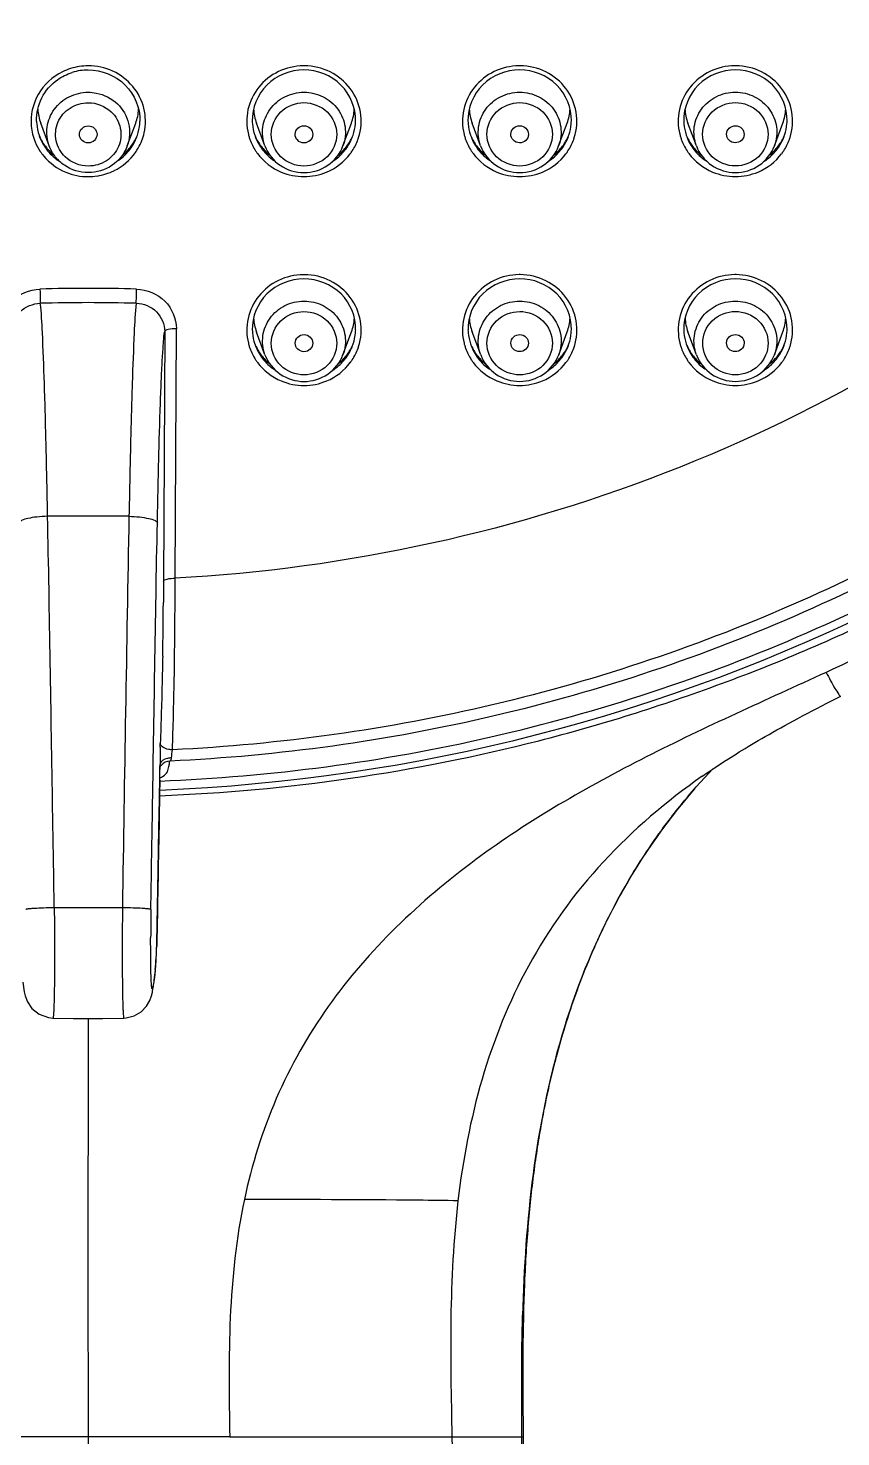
# Model space of a CAD drawing. Extents: x 4680 to 5808, y -3 to 824.
# Drawn here: x 5196.1 to 5223.97, y 460.91 to 509.22 of the extents above; entities that cross this region are included whole.
import ezdxf

# ---------------------------------------------------------------- set-up
doc = ezdxf.new("R2010")
doc.units = 0
doc.header["$LTSCALE"] = 4
doc.header["$MEASUREMENT"] = 0
for name, color, linetype in [('F3A55-R01_DXF_CONTINUOUS_LINE', 7, 'CONTINUOUS'), ('F3A55-R02_DXF_CONTINUOUS_LINE', 7, 'CONTINUOUS'), ('F3A55-R05_DXF_CONTINUOUS_LINE', 7, 'CONTINUOUS')]:
    doc.layers.add(name, color=color, linetype=linetype)

msp = doc.modelspace()

# ---------------------------------------------------------------- linework, layer by layer
at = {"layer": 'F3A55-R01_DXF_CONTINUOUS_LINE', "color": 7, "linetype": 'Continuous'}
for p, q in [((5223.5, 486.07), (5223.678, 486.161)), ((5223.678, 486.161), (5223.859, 486.253)), ((5223.859, 486.253), (5223.974, 486.311)), ((5222.504, 485.55), (5222.661, 485.633)), ((5222.661, 485.633), (5222.822, 485.719)), ((5222.822, 485.719), (5222.986, 485.805)), ((5222.986, 485.805), (5223.154, 485.892)), ((5223.154, 485.892), (5223.325, 485.981)), ((5223.325, 485.981), (5223.5, 486.07)), ((5221.642, 485.076), (5221.776, 485.151)), ((5221.776, 485.151), (5221.914, 485.228)), ((5221.914, 485.228), (5222.056, 485.306)), ((5222.056, 485.306), (5222.201, 485.386)), ((5222.201, 485.386), (5222.351, 485.467)), ((5222.351, 485.467), (5222.504, 485.55)), ((5220.801, 484.586), (5220.911, 484.652)), ((5220.911, 484.652), (5221.024, 484.719)), ((5221.024, 484.719), (5221.141, 484.788)), ((5221.141, 484.788), (5221.261, 484.858)), ((5221.261, 484.858), (5221.384, 484.929)), ((5221.384, 484.929), (5221.511, 485.002)), ((5221.511, 485.002), (5221.642, 485.076)), ((5219.989, 484.08), (5220.119, 484.163)), ((5220.119, 484.163), (5220.208, 484.22)), ((5220.208, 484.22), (5220.3, 484.278)), ((5220.3, 484.278), (5220.394, 484.337)), ((5220.394, 484.337), (5220.491, 484.397)), ((5220.491, 484.397), (5220.591, 484.458)), ((5220.591, 484.458), (5220.694, 484.521)), ((5220.694, 484.521), (5220.801, 484.586)), ((5219.335, 483.643), (5219.425, 483.705)), ((5219.425, 483.705), (5219.524, 483.772)), ((5219.448, 483.674), (5219.588, 483.815)), ((5219.524, 483.772), (5219.631, 483.844)), ((5219.631, 483.844), (5219.744, 483.92)), ((5219.744, 483.92), (5219.864, 483.998)), ((5219.864, 483.998), (5219.989, 484.08)), ((5218.567, 482.672), (5218.625, 482.743)), ((5218.625, 482.743), (5218.711, 482.846)), ((5218.711, 482.846), (5218.796, 482.946)), ((5218.796, 482.946), (5218.878, 483.042)), ((5218.878, 483.042), (5218.953, 483.129)), ((5218.139, 482.132), (5218.202, 482.215)), ((5218.202, 482.215), (5218.265, 482.295)), ((5218.265, 482.295), (5218.327, 482.374)), ((5218.327, 482.374), (5218.388, 482.451)), ((5218.388, 482.451), (5218.448, 482.526)), ((5218.448, 482.526), (5218.508, 482.6)), ((5218.508, 482.6), (5218.567, 482.672)), ((5217.806, 481.685), (5217.874, 481.779)), ((5217.874, 481.779), (5217.942, 481.871)), ((5217.942, 481.871), (5218.008, 481.96)), ((5218.008, 481.96), (5218.074, 482.047)), ((5218.074, 482.047), (5218.139, 482.132)), ((5217.454, 481.185), (5217.525, 481.289)), ((5217.525, 481.289), (5217.596, 481.391)), ((5217.596, 481.391), (5217.667, 481.491)), ((5217.667, 481.491), (5217.736, 481.59)), ((5217.736, 481.59), (5217.806, 481.685)), ((5217.167, 480.751), (5217.239, 480.862)), ((5217.239, 480.862), (5217.311, 480.972)), ((5217.311, 480.972), (5217.383, 481.079)), ((5217.383, 481.079), (5217.454, 481.185)), ((5216.807, 480.175), (5216.879, 480.293)), ((5216.879, 480.293), (5216.95, 480.409)), ((5216.95, 480.409), (5217.022, 480.525)), ((5217.022, 480.525), (5217.094, 480.639)), ((5217.094, 480.639), (5217.167, 480.751)), ((5216.56, 479.753), (5216.63, 479.875)), ((5216.736, 480.056), (5216.807, 480.175)), ((5216.285, 479.256), (5216.353, 479.382)), ((5216.353, 479.382), (5216.422, 479.507)), ((5216.422, 479.507), (5216.491, 479.63)), ((5216.491, 479.63), (5216.56, 479.753)), ((5216.018, 478.742), (5216.084, 478.872)), ((5216.084, 478.872), (5216.151, 479.001)), ((5216.151, 479.001), (5216.218, 479.129)), ((5216.218, 479.129), (5216.285, 479.256)), ((5215.823, 478.345), (5215.888, 478.479)), ((5215.888, 478.479), (5215.953, 478.611)), ((5215.953, 478.611), (5216.018, 478.742)), ((5215.571, 477.801), (5215.633, 477.938)), ((5215.633, 477.938), (5215.696, 478.075)), ((5215.696, 478.075), (5215.759, 478.211)), ((5215.759, 478.211), (5215.823, 478.345)), ((5215.387, 477.38), (5215.448, 477.521)), ((5215.448, 477.521), (5215.509, 477.661)), ((5215.509, 477.661), (5215.571, 477.801)), ((5215.151, 476.802), (5215.209, 476.948)), ((5215.209, 476.948), (5215.268, 477.093)), ((5215.268, 477.093), (5215.327, 477.237)), ((5215.327, 477.237), (5215.387, 477.38)), ((5214.981, 476.355), (5215.037, 476.505)), ((5215.037, 476.505), (5215.094, 476.654)), ((5215.094, 476.654), (5215.151, 476.802)), ((5214.816, 475.897), (5214.87, 476.051)), ((5214.87, 476.051), (5214.925, 476.204)), ((5214.925, 476.204), (5214.981, 476.355)), ((5214.657, 475.428), (5214.709, 475.586)), ((5214.709, 475.586), (5214.762, 475.742)), ((5214.762, 475.742), (5214.816, 475.897)), ((5214.505, 474.946), (5214.555, 475.108)), ((5214.555, 475.108), (5214.606, 475.269)), ((5214.606, 475.269), (5214.657, 475.428)), ((5214.334, 474.367), (5214.382, 474.534)), ((5214.382, 474.534), (5214.431, 474.7)), ((5214.24, 474.025), (5214.287, 474.197)), ((5214.287, 474.197), (5214.334, 474.367)), ((5213.097, 465.092), (5213.101, 465.238))]:
    msp.add_line(p, q, dxfattribs=at)
at = {"layer": 'F3A55-R01_DXF_CONTINUOUS_LINE', "color": 9, "linetype": 'Continuous'}
for p, q in [((5213.056, 465.079), (5213.097, 465.092)), ((5203.011, 460.909), (5185.692, 460.906)), ((5198.178, 356.878), (5198.163, 460.908)), ((5203.011, 460.909), (5210.635, 460.91)), ((5210.635, 460.91), (5212.994, 356.88)), ((5210.636, 460.91), (5213.084, 460.91)), ((5214.076, 356.88), (5213.035, 460.91))]:
    msp.add_line(p, q, dxfattribs=at)
at = {"layer": 'F3A55-R01_DXF_CONTINUOUS_LINE', "color": 7, "linetype": 'Continuous'}
for points in [[(5218.953, 483.13), (5219.013, 483.199), (5219.448, 483.674)], [(5219.223, 483.565), (5219.307, 483.624), (5219.335, 483.643)], [(5216.63, 479.875), (5216.701, 479.996), (5216.736, 480.056)], [(5214.431, 474.7), (5214.48, 474.865), (5214.505, 474.946)], [(5213.101, 465.238), (5213.105, 465.377), (5213.109, 465.516), (5213.114, 465.654), (5213.118, 465.791), (5213.123, 465.927), (5213.129, 466.062), (5213.134, 466.196), (5213.14, 466.329), (5213.146, 466.462), (5213.153, 466.594), (5213.159, 466.724), (5213.166, 466.854), (5213.174, 466.984), (5213.181, 467.112), (5213.189, 467.239), (5213.197, 467.366), (5213.206, 467.492), (5213.215, 467.617), (5213.224, 467.741), (5213.233, 467.865), (5213.243, 467.988), (5213.252, 468.11), (5213.263, 468.231), (5213.273, 468.352), (5213.284, 468.472), (5213.295, 468.591), (5213.306, 468.709), (5213.318, 468.827), (5213.33, 468.944), (5213.342, 469.061), (5213.354, 469.176), (5213.367, 469.291), (5213.38, 469.406), (5213.393, 469.52), (5213.407, 469.633), (5213.421, 469.745), (5213.435, 469.857), (5213.449, 469.969), (5213.464, 470.079), (5213.479, 470.189), (5213.494, 470.299), (5213.509, 470.408), (5213.525, 470.516), (5213.541, 470.624), (5213.557, 470.731), (5213.573, 470.838), (5213.59, 470.944), (5213.607, 471.05), (5213.624, 471.155), (5213.642, 471.259), (5213.66, 471.363), (5213.678, 471.467), (5213.696, 471.569), (5213.714, 471.671), (5213.733, 471.773), (5213.752, 471.874), (5213.771, 471.974), (5213.79, 472.074), (5213.81, 472.173), (5213.83, 472.272), (5213.85, 472.369), (5213.87, 472.467), (5213.89, 472.563), (5213.911, 472.659), (5213.932, 472.755), (5213.953, 472.85), (5213.974, 472.944), (5213.995, 473.037), (5214.017, 473.13), (5214.038, 473.223), (5214.06, 473.314), (5214.082, 473.405), (5214.104, 473.496), (5214.127, 473.585), (5214.149, 473.674), (5214.172, 473.763), (5214.194, 473.851), (5214.217, 473.938), (5214.24, 474.025)], [(5213.085, 460.91), (5213.074, 462.333), (5213.079, 464.023), (5213.097, 465.092)], [(5214.083, 356.88), (5213.715, 394.698), (5213.38, 429.672), (5213.084, 460.91)]]:
    msp.add_lwpolyline(points, dxfattribs=at)
at = {"layer": 'F3A55-R01_DXF_CONTINUOUS_LINE', "color": 9, "linetype": 'Continuous'}
msp.add_arc((5198.134, 544.912), 61.869, 272.29139, 296.5608, dxfattribs=at)
for points, knots in [([(5200.606, 482.896), (5204.983, 483.068), (5211.552, 484.012), (5219.909, 486.642), (5223.949, 488.351), (5225.89, 489.35)], [0, 0, 0, 0, 0.500405, 0.750533, 1, 1, 1, 1]), ([(5223.47, 487.127), (5221.405, 486.178), (5217.248, 484.332), (5211.22, 480.876), (5206.872, 476.767), (5204.49, 472.558), (5203.765, 470.231), (5203.513, 469.048)], [0, 0, 0, 0, 0.243076, 0.486433, 0.741222, 0.870592, 1, 1, 1, 1]), ([(5223.47, 487.127), (5223.521, 487.031), (5223.618, 486.851), (5223.765, 486.578), (5223.865, 486.438), (5223.947, 486.298), (5223.975, 486.311)], [0, 0, 0, 0, 0.335715, 0.653876, 0.905581, 1, 1, 1, 1]), ([(5219.223, 483.565), (5217.999, 482.707), (5215.714, 480.777), (5213.139, 477.2), (5211.53, 473.193), (5211.006, 470.411), (5210.841, 469.002)], [0, 0, 0, 0, 0.25869, 0.512792, 0.754546, 1, 1, 1, 1]), ([(5218.953, 483.13), (5217.897, 481.916), (5216.059, 479.229), (5213.659, 473.198), (5213.142, 468.305), (5213.056, 465.079)], [0, 0, 0, 0, 0.249491, 0.499562, 1, 1, 1, 1]), ([(5210.841, 469.002), (5210.388, 469.01), (5207.945, 469.039), (5205.503, 469.044), (5203.513, 469.048)], [0, 0, 0, 0, 0.185466, 1, 1, 1, 1])]:
    msp.add_open_spline(points, degree=3, knots=knots, dxfattribs=at)
for points in [[(5226.346, 488.495), (5225.396, 488.02), (5224.434, 487.57), (5223.47, 487.127)], [(5198.163, 460.908), (5198.156, 465.691), (5198.161, 470.475), (5198.161, 475.258)], [(5203.513, 469.048), (5202.947, 466.389), (5202.959, 463.626), (5203.011, 460.909)], [(5210.841, 469.002), (5210.526, 466.322), (5210.574, 463.607), (5210.635, 460.91)], [(5213.035, 460.91), (5213.027, 462.3), (5213.018, 463.69), (5213.056, 465.079)]]:
    msp.add_open_spline(points, degree=3, dxfattribs=at)
at = {"layer": 'F3A55-R02_DXF_CONTINUOUS_LINE', "color": 9, "linetype": 'Continuous'}
for p, q in [((5200.779, 498.819), (5200.738, 490.261)), ((5200.625, 484.558), (5200.629, 484.693)), ((5200.616, 483.854), (5200.615, 483.801)), ((5200.617, 483.948), (5200.616, 483.908)), ((5200.616, 483.908), (5200.616, 483.875)), ((5200.616, 483.875), (5200.616, 483.854)), ((5200.62, 483.975), (5200.617, 483.948)), ((5200.617, 483.948), (5200.617, 483.914)), ((5200.62, 483.956), (5200.62, 483.975)), ((5200.512, 478.037), (5200.512, 478.03)), ((5200.432, 476.704), (5200.424, 476.584))]:
    msp.add_line(p, q, dxfattribs=at)
at = {"layer": 'F3A55-R02_DXF_CONTINUOUS_LINE', "color": 7, "linetype": 'Continuous'}
for p, q in [((5201.139, 490.356), (5201.179, 498.914)), ((5200.613, 483.552), (5200.617, 483.914)), ((5200.616, 483.861), (5200.626, 483.882)), ((5200.626, 483.882), (5200.641, 483.907)), ((5200.601, 482.777), (5200.613, 483.552)), ((5200.423, 476.574), (5200.459, 476.911)), ((5200.378, 476.284), (5200.413, 476.511)), ((5200.413, 476.511), (5200.424, 476.584)), ((5200.424, 476.584), (5200.423, 476.574))]:
    msp.add_line(p, q, dxfattribs=at)
for points in [[(5200.557, 480.327), (5200.584, 481.77), (5200.601, 482.777)], [(5200.459, 476.911), (5200.483, 477.238), (5200.499, 477.552), (5200.509, 477.867), (5200.557, 480.327)], [(5195.91, 476.505), (5195.964, 476.165), (5195.993, 476.027), (5196.069, 475.828), (5196.223, 475.602), (5196.468, 475.404), (5196.796, 475.285), (5196.944, 475.271)], [(5199.378, 475.271), (5199.453, 475.276), (5199.735, 475.346), (5199.976, 475.487), (5200.159, 475.674), (5200.273, 475.869), (5200.331, 476.032), (5200.357, 476.155), (5200.378, 476.284)], [(5196.944, 475.271), (5197.641, 475.259), (5198.658, 475.258), (5199.378, 475.271)]]:
    msp.add_lwpolyline(points, dxfattribs=at)
at = {"layer": 'F3A55-R02_DXF_CONTINUOUS_LINE', "color": 9, "linetype": 'Continuous'}
for centre, radius, start, end in [((5198.157, 505.913), 2.02, 98.7151, 116.0871), ((5198.157, 505.902), 2.03, 90.0145, 98.682), ((5205.557, 505.936), 1.997, 89.3865, 90.6258), ((5212.957, 505.937), 1.997, 89.3865, 90.6269), ((5220.357, 505.938), 1.997, 89.3865, 90.6269), ((5198.056, 506.036), 1.862, 185.2102, 202.5484), ((5198.089, 506.099), 1.709, 200.4537, 216.88), ((5198.225, 506.099), 1.709, 323.1362, 339.5625), ((5198.246, 506.041), 1.876, 330.26, 347.5483), ((5205.442, 506.033), 1.848, 194.1388, 197.7176), ((5205.441, 506.033), 1.847, 197.7204, 199.7494), ((5205.476, 506.047), 1.885, 199.7938, 213.1208), ((5205.629, 506.098), 1.705, 323.5496, 339.5798), ((5205.638, 506.047), 1.885, 326.7876, 340.1484), ((5205.673, 506.033), 1.847, 340.1961, 341.2587), ((5205.675, 506.032), 1.845, 341.2591, 342.2153), ((5212.843, 506.034), 1.849, 194.159, 197.7413), ((5212.84, 506.034), 1.846, 197.7439, 199.7641), ((5212.876, 506.048), 1.885, 199.8093, 213.1414), ((5213.029, 506.099), 1.705, 323.5496, 339.5798), ((5213.038, 506.048), 1.885, 326.7876, 340.1484), ((5213.073, 506.034), 1.847, 340.1961, 341.2587), ((5213.075, 506.033), 1.845, 341.2591, 342.2153), ((5220.243, 506.035), 1.849, 194.159, 197.7413), ((5220.24, 506.035), 1.846, 197.7439, 199.7641), ((5220.276, 506.049), 1.885, 199.8093, 213.1414), ((5220.429, 506.101), 1.705, 323.5496, 339.5798), ((5220.438, 506.049), 1.885, 326.7876, 340.1484), ((5220.473, 506.035), 1.847, 340.1961, 341.2587), ((5220.475, 506.034), 1.845, 341.2591, 342.2153), ((5198.076, 506.047), 1.885, 202.6166, 213.8624), ((5198.09, 506.055), 1.902, 213.854, 219.8035), ((5198.235, 506.048), 1.888, 324.839, 330.2324), ((5205.479, 506.049), 1.889, 213.1207, 216.6048), ((5205.59, 506.13), 1.755, 307.3347, 323.4657), ((5205.633, 506.05), 1.891, 323.0975, 326.7901), ((5212.88, 506.051), 1.889, 213.1406, 216.5846), ((5212.99, 506.131), 1.755, 307.3347, 323.4657), ((5213.033, 506.051), 1.891, 323.0975, 326.7901), ((5220.28, 506.052), 1.889, 213.1406, 216.5846), ((5220.39, 506.132), 1.755, 307.3347, 323.4657), ((5220.433, 506.053), 1.891, 323.0975, 326.7901), ((5198.133, 506.142), 1.77, 234.8788, 237.9224), ((5198.181, 506.142), 1.77, 302.0922, 305.1373), ((5205.579, 506.146), 1.774, 301.819, 307.3032), ((5212.979, 506.147), 1.774, 301.819, 307.3032), ((5220.379, 506.148), 1.774, 301.819, 307.3032), ((5198.157, 506.161), 2.03, 270.0145, 278.682), ((5198.157, 506.15), 2.02, 278.7151, 296.0871), ((5205.558, 498.772), 1.997, 89.3865, 90.6269), ((5212.958, 498.773), 1.997, 89.3865, 90.6269), ((5220.358, 498.774), 1.997, 89.3865, 90.6269), ((5198.168, 437.608), 62.69, 88.49411, 91.52381), ((5198.168, 437.726), 62.083, 88.48951, 91.52845), ((5205.444, 498.869), 1.849, 194.159, 197.7413), ((5205.441, 498.868), 1.846, 197.7439, 199.7641), ((5205.477, 498.883), 1.885, 199.8093, 213.1414), ((5205.63, 498.934), 1.705, 323.5496, 339.5798), ((5205.639, 498.883), 1.885, 326.7876, 340.1484), ((5205.674, 498.868), 1.847, 340.1961, 341.2587), ((5205.676, 498.868), 1.845, 341.2591, 342.2153), ((5212.844, 498.87), 1.849, 194.159, 197.7413), ((5212.841, 498.869), 1.846, 197.7439, 199.7641), ((5212.877, 498.884), 1.885, 199.8093, 213.1414), ((5213.03, 498.935), 1.705, 323.5496, 339.5798), ((5213.039, 498.884), 1.885, 326.7876, 340.1484), ((5213.074, 498.869), 1.847, 340.1961, 341.2587), ((5213.076, 498.869), 1.845, 341.2591, 342.2153), ((5220.244, 498.871), 1.849, 194.159, 197.7413), ((5220.241, 498.87), 1.846, 197.7439, 199.7641), ((5220.277, 498.885), 1.885, 199.8093, 213.1414), ((5220.43, 498.936), 1.705, 323.5496, 339.5798), ((5220.439, 498.885), 1.885, 326.7876, 340.1484), ((5220.474, 498.871), 1.847, 340.1961, 341.2587), ((5220.476, 498.87), 1.845, 341.2591, 342.2153), ((5205.481, 498.885), 1.889, 213.1406, 216.5846), ((5205.591, 498.966), 1.755, 307.3347, 323.4657), ((5205.634, 498.886), 1.891, 323.0975, 326.7901), ((5212.881, 498.886), 1.889, 213.1406, 216.5846), ((5212.991, 498.967), 1.755, 307.3347, 323.4657), ((5213.034, 498.887), 1.891, 323.0975, 326.7901), ((5220.281, 498.887), 1.889, 213.1406, 216.5846), ((5220.391, 498.968), 1.755, 307.3347, 323.4657), ((5220.434, 498.888), 1.891, 323.0975, 326.7901), ((5205.58, 498.981), 1.774, 301.819, 307.3032), ((5212.98, 498.983), 1.774, 301.819, 307.3032), ((5220.38, 498.984), 1.774, 301.819, 307.3032), ((5198.195, 244.963), 247.522, 89.68516, 90.3315), ((8317.568, 433.65), 3118.568, 178.919069, 179.165806), ((4943.502, 490.923), 257.638, 359.69439, 359.87386), ((5049.949, 485.505), 150.676, 359.21254, 359.35205), ((5198.293, -517.109), 996.163, 89.940328, 90.074927), ((5278.193, 477.842), 77.895, 179.15372, 179.86725), ((5186.923, 478.138), 13.588, 354.9095, 358.3151)]:
    msp.add_arc(centre, radius, start, end, dxfattribs=at)
at = {"layer": 'F3A55-R02_DXF_CONTINUOUS_LINE', "color": 7, "linetype": 'Continuous'}
for centre, radius, start, end in [((5198.159, 505.945), 1.844, 90.0545, 107.5744), ((5198.028, 506.08), 1.645, 181.4713, 184.8665), ((5198.055, 506.082), 1.671, 184.887, 198.4233), ((5198.259, 506.083), 1.671, 341.5932, 355.1287), ((5198.286, 506.08), 1.645, 355.1493, 358.537), ((5205.428, 506.081), 1.645, 181.4791, 184.8669), ((5205.455, 506.084), 1.671, 184.8874, 198.4229), ((5205.659, 506.084), 1.671, 341.5929, 355.1291), ((5205.686, 506.081), 1.645, 355.1496, 358.5448), ((5212.828, 506.082), 1.645, 181.4791, 184.8669), ((5212.855, 506.085), 1.671, 184.8874, 198.4229), ((5213.059, 506.085), 1.671, 341.5929, 355.1291), ((5213.086, 506.082), 1.645, 355.1496, 358.5448), ((5220.228, 506.083), 1.645, 181.4791, 184.8669), ((5220.255, 506.086), 1.671, 184.8874, 198.4229), ((5220.459, 506.086), 1.671, 341.5929, 355.1291), ((5220.486, 506.083), 1.645, 355.1496, 358.5448), ((5198.033, 506.076), 1.648, 198.4463, 200.3758), ((5198.069, 506.216), 1.731, 202.4826, 204.2406), ((5198.088, 506.225), 1.752, 204.2668, 216.8864), ((5198.226, 506.225), 1.752, 323.1297, 335.7493), ((5198.245, 506.216), 1.731, 335.7755, 337.534), ((5198.281, 506.076), 1.648, 339.6404, 341.5703), ((5205.433, 506.077), 1.648, 198.4459, 200.3758), ((5205.469, 506.217), 1.731, 202.4822, 204.2406), ((5205.488, 506.226), 1.752, 204.2668, 216.8864), ((5205.626, 506.227), 1.752, 323.1297, 335.7493), ((5205.645, 506.217), 1.731, 335.7755, 337.5335), ((5205.681, 506.077), 1.648, 339.6404, 341.5699), ((5212.833, 506.078), 1.648, 198.4459, 200.3758), ((5212.869, 506.218), 1.731, 202.4822, 204.2406), ((5212.888, 506.228), 1.752, 204.2668, 216.8864), ((5213.026, 506.228), 1.752, 323.1297, 335.7493), ((5213.045, 506.218), 1.731, 335.7755, 337.5335), ((5213.081, 506.078), 1.648, 339.6404, 341.5699), ((5220.233, 506.079), 1.648, 198.4459, 200.3758), ((5220.269, 506.219), 1.731, 202.4822, 204.2406), ((5220.288, 506.229), 1.752, 204.2668, 216.8864), ((5220.426, 506.229), 1.752, 323.1297, 335.7493), ((5220.445, 506.219), 1.731, 335.7755, 337.5335), ((5220.481, 506.079), 1.648, 339.6404, 341.5699), ((5198.119, 506.251), 1.792, 216.9604, 230.4715), ((5198.195, 506.251), 1.792, 309.5446, 323.0558), ((5205.519, 506.252), 1.792, 216.9604, 230.4716), ((5205.595, 506.252), 1.792, 309.5446, 323.0558), ((5212.919, 506.253), 1.792, 216.9604, 230.4716), ((5212.995, 506.253), 1.792, 309.5446, 323.0558), ((5220.319, 506.254), 1.792, 216.9604, 230.4716), ((5220.395, 506.254), 1.792, 309.5446, 323.0558), ((5205.429, 498.916), 1.645, 181.4791, 184.8669), ((5205.456, 498.919), 1.671, 184.8874, 198.4229), ((5205.66, 498.919), 1.671, 341.5929, 355.1291), ((5205.687, 498.916), 1.645, 355.1496, 358.5448), ((5212.829, 498.917), 1.645, 181.4791, 184.8669), ((5212.856, 498.92), 1.671, 184.8874, 198.4229), ((5213.06, 498.92), 1.671, 341.5929, 355.1291), ((5213.087, 498.918), 1.645, 355.1496, 358.5448), ((5220.229, 498.919), 1.645, 181.4791, 184.8669), ((5220.256, 498.921), 1.671, 184.8874, 198.4229), ((5220.46, 498.921), 1.671, 341.5929, 355.1291), ((5220.487, 498.919), 1.645, 355.1496, 358.5448), ((5205.434, 498.913), 1.648, 198.4459, 200.3758), ((5205.47, 499.053), 1.731, 202.4822, 204.2406), ((5205.49, 499.062), 1.752, 204.2668, 216.8864), ((5205.627, 499.062), 1.752, 323.1297, 335.7493), ((5205.646, 499.053), 1.731, 335.7755, 337.5335), ((5205.682, 498.913), 1.648, 339.6404, 341.5699), ((5212.834, 498.914), 1.648, 198.4459, 200.3758), ((5212.87, 499.054), 1.731, 202.4822, 204.2406), ((5212.89, 499.063), 1.752, 204.2668, 216.8864), ((5213.027, 499.063), 1.752, 323.1297, 335.7493), ((5213.046, 499.054), 1.731, 335.7755, 337.5335), ((5213.082, 498.914), 1.648, 339.6404, 341.5699), ((5220.234, 498.915), 1.648, 198.4459, 200.3758), ((5220.27, 499.055), 1.731, 202.4822, 204.2406), ((5220.29, 499.064), 1.752, 204.2668, 216.8864), ((5220.427, 499.064), 1.752, 323.1297, 335.7493), ((5220.446, 499.055), 1.731, 335.7755, 337.5335), ((5220.482, 498.915), 1.648, 339.6404, 341.5699), ((5205.52, 499.088), 1.792, 216.9604, 230.4716), ((5205.596, 499.088), 1.792, 309.5446, 323.0558), ((5212.92, 499.089), 1.792, 216.9604, 230.4716), ((5212.996, 499.089), 1.792, 309.5446, 323.0558), ((5220.32, 499.09), 1.792, 216.9604, 230.4716), ((5220.396, 499.09), 1.792, 309.5446, 323.0558), ((5050.888, 490.461), 149.849, 358.93799, 359.63974), ((5218.175, 484.107), 17.555, 178.8379, 180.431), ((5219.271, 484.11), 18.651, 178.6259, 178.9157), ((5199.946, 483.963), 0.674, 353.8261, 357.7224), ((5199.994, 483.961), 0.626, 357.7164, 359.5006), ((5200.971, 483.691), 0.395, 142.9767, 146.7393), ((5200.967, 483.694), 0.389, 139.2071, 142.9781)]:
    msp.add_arc(centre, radius, start, end, dxfattribs=at)
for points, knots in [([(5200.612, 483.401), (5204.426, 483.552), (5212.034, 484.563), (5222.935, 488.151), (5232.941, 493.68), (5241.683, 500.952), (5248.842, 509.706), (5254.154, 519.623), (5257.422, 530.338), (5258.157, 537.768), (5258.156, 541.468)], [0, 0, 0, 0, 0.126971, 0.253597, 0.379663, 0.505021, 0.629623, 0.75353, 0.876905, 1, 1, 1, 1]), ([(5196.384, 506.037), (5196.378, 506.308), (5196.503, 506.865), (5196.879, 507.294), (5197.102, 507.454)], [0, 0, 0, 0, 0.496276, 1, 1, 1, 1]), ([(5198.157, 507.79), (5198.614, 507.79), (5199.558, 507.428), (5199.941, 506.482), (5199.93, 506.038)], [0, 0, 0, 0, 0.507035, 1, 1, 1, 1]), ([(5205.557, 507.791), (5205.1, 507.791), (5204.156, 507.429), (5203.773, 506.483), (5203.784, 506.038)], [0, 0, 0, 0, 0.507035, 1, 1, 1, 1]), ([(5207.33, 506.039), (5207.341, 506.483), (5206.958, 507.429), (5206.014, 507.791), (5205.557, 507.791)], [0, 0, 0, 0, 0.492965, 1, 1, 1, 1]), ([(5212.957, 507.792), (5212.5, 507.792), (5211.556, 507.43), (5211.173, 506.484), (5211.184, 506.039)], [0, 0, 0, 0, 0.507035, 1, 1, 1, 1]), ([(5214.73, 506.04), (5214.741, 506.484), (5214.358, 507.43), (5213.414, 507.792), (5212.957, 507.792)], [0, 0, 0, 0, 0.492965, 1, 1, 1, 1]), ([(5220.357, 507.793), (5219.9, 507.793), (5218.956, 507.431), (5218.573, 506.485), (5218.584, 506.04)], [0, 0, 0, 0, 0.507035, 1, 1, 1, 1]), ([(5222.13, 506.041), (5222.141, 506.485), (5221.758, 507.431), (5220.814, 507.793), (5220.357, 507.793)], [0, 0, 0, 0, 0.492965, 1, 1, 1, 1]), ([(5205.558, 500.626), (5205.101, 500.626), (5204.157, 500.264), (5203.774, 499.318), (5203.785, 498.874)], [0, 0, 0, 0, 0.507035, 1, 1, 1, 1]), ([(5207.331, 498.875), (5207.342, 499.319), (5206.959, 500.265), (5206.015, 500.627), (5205.558, 500.626)], [0, 0, 0, 0, 0.492965, 1, 1, 1, 1]), ([(5212.958, 500.627), (5212.501, 500.627), (5211.557, 500.265), (5211.174, 499.319), (5211.185, 498.875)], [0, 0, 0, 0, 0.507035, 1, 1, 1, 1]), ([(5214.731, 498.876), (5214.742, 499.32), (5214.359, 500.266), (5213.415, 500.628), (5212.958, 500.627)], [0, 0, 0, 0, 0.492965, 1, 1, 1, 1]), ([(5220.358, 500.629), (5219.901, 500.628), (5218.957, 500.266), (5218.574, 499.32), (5218.585, 498.876)], [0, 0, 0, 0, 0.507035, 1, 1, 1, 1]), ([(5222.131, 498.877), (5222.142, 499.321), (5221.759, 500.267), (5220.815, 500.629), (5220.358, 500.629)], [0, 0, 0, 0, 0.492965, 1, 1, 1, 1])]:
    msp.add_open_spline(points, degree=3, knots=knots, dxfattribs=at)
at = {"layer": 'F3A55-R02_DXF_CONTINUOUS_LINE', "color": 9, "linetype": 'Continuous'}
for points, knots in [([(5257.231, 541.226), (5257.232, 537.599), (5256.515, 530.318), (5253.325, 519.814), (5248.138, 510.083), (5241.146, 501.484), (5232.602, 494.325), (5222.817, 488.863), (5212.149, 485.292), (5204.696, 484.257), (5200.958, 484.085)], [0, 0, 0, 0, 0.123071, 0.246424, 0.370316, 0.49491, 0.620269, 0.746349, 0.872998, 1, 1, 1, 1]), ([(5256.814, 541.205), (5256.815, 537.609), (5256.104, 530.388), (5252.944, 519.969), (5247.807, 510.316), (5240.879, 501.783), (5232.414, 494.675), (5222.717, 489.246), (5212.142, 485.689), (5204.753, 484.65), (5201.046, 484.473)], [0, 0, 0, 0, 0.123073, 0.246428, 0.370321, 0.494914, 0.620272, 0.74635, 0.872998, 1, 1, 1, 1]), ([(5250.62, 532.908), (5250.104, 530.071), (5248.574, 524.465), (5244.871, 516.565), (5239.858, 509.373), (5231.62, 500.998), (5218.792, 493.244), (5207.044, 490.677), (5201.139, 490.356)], [0, 0, 0, 0, 0.123276, 0.246976, 0.37126, 0.496205, 0.747178, 1, 1, 1, 1]), ([(5200.077, 505.637), (5200.137, 505.91), (5200.13, 506.495), (5199.729, 507.273), (5199.027, 507.806), (5198.445, 507.932), (5198.157, 507.932)], [0, 0, 0, 0, 0.246406, 0.494418, 0.745837, 1, 1, 1, 1]), ([(5205.535, 507.933), (5205.244, 507.93), (5204.658, 507.795), (5203.957, 507.243), (5203.571, 506.447), (5203.581, 505.856), (5203.65, 505.582)], [0, 0, 0, 0, 0.254234, 0.50557, 0.753505, 1, 1, 1, 1]), ([(5207.432, 505.469), (5207.521, 505.747), (5207.566, 506.358), (5207.198, 507.197), (5206.486, 507.786), (5205.88, 507.93), (5205.578, 507.933)], [0, 0, 0, 0, 0.24662, 0.494418, 0.745686, 1, 1, 1, 1]), ([(5212.935, 507.934), (5212.644, 507.931), (5212.058, 507.796), (5211.357, 507.243), (5210.971, 506.447), (5210.981, 505.856), (5211.05, 505.582)], [0, 0, 0, 0, 0.254236, 0.505575, 0.753509, 1, 1, 1, 1]), ([(5214.832, 505.47), (5214.921, 505.748), (5214.966, 506.359), (5214.598, 507.198), (5213.886, 507.787), (5213.28, 507.931), (5212.978, 507.934)], [0, 0, 0, 0, 0.24662, 0.494418, 0.745686, 1, 1, 1, 1]), ([(5220.335, 507.935), (5220.044, 507.932), (5219.458, 507.797), (5218.757, 507.244), (5218.371, 506.448), (5218.381, 505.857), (5218.45, 505.583)], [0, 0, 0, 0, 0.254236, 0.505575, 0.753509, 1, 1, 1, 1]), ([(5222.232, 505.471), (5222.321, 505.749), (5222.366, 506.36), (5221.998, 507.2), (5221.286, 507.788), (5220.68, 507.932), (5220.378, 507.935)], [0, 0, 0, 0, 0.24662, 0.494418, 0.745686, 1, 1, 1, 1]), ([(5197.269, 507.726), (5196.93, 507.56), (5196.339, 507.021), (5196.168, 506.236), (5196.201, 505.867)], [0, 0, 0, 0, 0.503911, 1, 1, 1, 1]), ([(5205.536, 500.769), (5205.245, 500.766), (5204.659, 500.631), (5203.958, 500.078), (5203.572, 499.282), (5203.582, 498.691), (5203.651, 498.417)], [0, 0, 0, 0, 0.254236, 0.505575, 0.753509, 1, 1, 1, 1]), ([(5207.433, 498.304), (5207.522, 498.583), (5207.567, 499.194), (5207.199, 500.033), (5206.487, 500.622), (5205.881, 500.766), (5205.579, 500.769)], [0, 0, 0, 0, 0.24662, 0.494418, 0.745686, 1, 1, 1, 1]), ([(5212.936, 500.77), (5212.645, 500.767), (5212.059, 500.632), (5211.358, 500.079), (5210.972, 499.283), (5210.982, 498.692), (5211.051, 498.418)], [0, 0, 0, 0, 0.254236, 0.505575, 0.753509, 1, 1, 1, 1]), ([(5214.833, 498.305), (5214.922, 498.584), (5214.967, 499.195), (5214.599, 500.034), (5213.887, 500.623), (5213.281, 500.767), (5212.979, 500.77)], [0, 0, 0, 0, 0.24662, 0.494418, 0.745686, 1, 1, 1, 1]), ([(5220.336, 500.771), (5220.045, 500.768), (5219.459, 500.633), (5218.758, 500.08), (5218.372, 499.284), (5218.382, 498.693), (5218.451, 498.419)], [0, 0, 0, 0, 0.254236, 0.505575, 0.753509, 1, 1, 1, 1]), ([(5222.233, 498.306), (5222.322, 498.585), (5222.367, 499.196), (5221.999, 500.035), (5221.287, 500.624), (5220.681, 500.768), (5220.379, 500.771)], [0, 0, 0, 0, 0.24662, 0.494418, 0.745686, 1, 1, 1, 1]), ([(5195.137, 498.913), (5195.138, 499.256), (5195.432, 499.977), (5196.15, 500.264), (5196.501, 500.276)], [0, 0, 0, 0, 0.494356, 1, 1, 1, 1]), ([(5196.501, 500.276), (5196.502, 500.223), (5196.506, 500.06), (5196.512, 499.897), (5196.512, 499.787)], [0, 0, 0, 0, 0.322161, 1, 1, 1, 1]), ([(5199.804, 499.787), (5199.804, 499.809), (5199.807, 499.973), (5199.811, 500.136), (5199.815, 500.276)], [0, 0, 0, 0, 0.135652, 1, 1, 1, 1]), ([(5199.815, 500.276), (5200.166, 500.264), (5200.884, 499.978), (5201.178, 499.257), (5201.179, 498.914)], [0, 0, 0, 0, 0.505648, 1, 1, 1, 1]), ([(5195.537, 498.818), (5195.536, 499.062), (5195.749, 499.576), (5196.261, 499.781), (5196.512, 499.787)], [0, 0, 0, 0, 0.493823, 1, 1, 1, 1]), ([(5196.763, 492.481), (5196.748, 493.272), (5196.716, 494.792), (5196.662, 496.895), (5196.597, 498.538), (5196.554, 499.455), (5196.512, 499.787)], [0, 0, 0, 0, 0.324841, 0.62379, 0.862924, 1, 1, 1, 1]), ([(5199.804, 499.787), (5199.762, 499.456), (5199.719, 498.539), (5199.655, 496.895), (5199.602, 494.792), (5199.57, 493.273), (5199.555, 492.481)], [0, 0, 0, 0, 0.137082, 0.376211, 0.675162, 1, 1, 1, 1]), ([(5199.804, 499.787), (5200.055, 499.782), (5200.566, 499.577), (5200.78, 499.063), (5200.779, 498.819)], [0, 0, 0, 0, 0.506165, 1, 1, 1, 1]), ([(5200.528, 492.257), (5200.542, 492.966), (5200.572, 494.331), (5200.618, 495.983), (5200.664, 497.164), (5200.696, 497.874), (5200.738, 498.408), (5200.755, 498.707), (5200.779, 498.819)], [0, 0, 0, 0, 0.323927, 0.623677, 0.754636, 0.864126, 0.947774, 1, 1, 1, 1]), ([(5201.179, 498.914), (5201.086, 498.914), (5200.957, 498.904), (5200.825, 498.868), (5200.781, 498.834), (5200.779, 498.819)], [0, 0, 0, 0, 0.66342, 0.887847, 1, 1, 1, 1]), ([(5196.763, 492.481), (5196.64, 492.478), (5196.413, 492.464), (5196.108, 492.416), (5195.91, 492.361), (5195.795, 492.291), (5195.79, 492.253)], [0, 0, 0, 0, 0.360433, 0.669395, 0.887816, 1, 1, 1, 1]), ([(5196.991, 479.053), (5196.974, 480.174), (5196.897, 484.65), (5196.831, 489.126), (5196.763, 492.481)], [0, 0, 0, 0, 0.250569, 1, 1, 1, 1]), ([(5199.555, 492.481), (5199.674, 492.478), (5199.9, 492.465), (5200.207, 492.416), (5200.411, 492.362), (5200.523, 492.291), (5200.528, 492.255)], [0, 0, 0, 0, 0.347881, 0.66981, 0.894051, 1, 1, 1, 1]), ([(5200.306, 478.993), (5200.323, 480.101), (5200.398, 484.522), (5200.462, 488.944), (5200.528, 492.257)], [0, 0, 0, 0, 0.250595, 1, 1, 1, 1]), ([(5200.738, 490.261), (5200.74, 490.277), (5200.785, 490.311), (5200.917, 490.346), (5201.046, 490.357), (5201.138, 490.356)], [0, 0, 0, 0, 0.11463, 0.342338, 1, 1, 1, 1]), ([(5201.046, 484.473), (5201.058, 484.861), (5201.111, 486.552), (5201.129, 488.245), (5201.136, 489.549)], [0, 0, 0, 0, 0.229278, 1, 1, 1, 1]), ([(5200.711, 487.684), (5200.706, 487.419), (5200.684, 486.421), (5200.654, 485.425), (5200.629, 484.693)], [0, 0, 0, 0, 0.266285, 1, 1, 1, 1]), ([(5201.014, 484.195), (5200.966, 484.194), (5200.82, 484.179), (5200.627, 484.082), (5200.62, 483.975)], [0, 0, 0, 0, 0.306647, 1, 1, 1, 1]), ([(5201.046, 484.473), (5201.006, 484.473), (5200.871, 484.484), (5200.725, 484.533), (5200.664, 484.609)], [0, 0, 0, 0, 0.288186, 1, 1, 1, 1]), ([(5200.958, 484.085), (5200.964, 484.087), (5200.994, 484.118), (5201.01, 484.16), (5201.014, 484.195)], [0, 0, 0, 0, 0.158228, 1, 1, 1, 1]), ([(5200.617, 483.948), (5200.617, 483.94), (5200.617, 483.926), (5200.617, 483.912), (5200.617, 483.905)], [0, 0, 0, 0, 0.519919, 1, 1, 1, 1]), ([(5200.728, 483.568), (5200.787, 483.605), (5200.888, 483.704), (5200.92, 483.88), (5200.943, 484.001), (5200.95, 484.066), (5200.958, 484.085)], [0, 0, 0, 0, 0.357875, 0.674653, 0.894138, 1, 1, 1, 1]), ([(5200.61, 483.434), (5200.604, 482.988), (5200.574, 481.189), (5200.539, 479.39), (5200.512, 478.037)], [0, 0, 0, 0, 0.247992, 1, 1, 1, 1]), ([(5196.991, 479.053), (5196.868, 479.051), (5196.642, 479.045), (5196.374, 479.034), (5196.2, 479.021), (5196.107, 479.015), (5196.053, 479.004), (5196.02, 479.001), (5196.015, 478.994)], [0, 0, 0, 0, 0.376003, 0.695404, 0.819258, 0.913255, 0.973936, 1, 1, 1, 1]), ([(5196.991, 479.053), (5196.996, 478.575), (5197, 477.88), (5196.999, 476.992), (5196.995, 476.424), (5196.987, 475.958), (5196.978, 475.635), (5196.969, 475.45), (5196.961, 475.348), (5196.956, 475.311), (5196.949, 475.269), (5196.944, 475.272)], [0, 0, 0, 0, 0.378643, 0.551408, 0.703583, 0.828999, 0.922377, 0.956014, 0.980549, 0.995367, 1, 1, 1, 1]), ([(5199.331, 479.053), (5199.328, 478.811), (5199.325, 478.333), (5199.322, 477.638), (5199.324, 476.993), (5199.328, 476.424), (5199.335, 475.958), (5199.345, 475.636), (5199.355, 475.45), (5199.361, 475.35), (5199.368, 475.31), (5199.373, 475.27), (5199.378, 475.272)], [0, 0, 0, 0, 0.192227, 0.378639, 0.551408, 0.703645, 0.829074, 0.922519, 0.956151, 0.980556, 0.995238, 1, 1, 1, 1]), ([(5200.306, 478.994), (5200.302, 479.001), (5200.269, 479.004), (5200.215, 479.015), (5200.122, 479.022), (5199.948, 479.035), (5199.68, 479.045), (5199.454, 479.051), (5199.331, 479.053)], [0, 0, 0, 0, 0.025979, 0.086601, 0.180578, 0.304433, 0.623922, 1, 1, 1, 1]), ([(5200.306, 476.968), (5200.304, 477.044), (5200.299, 477.396), (5200.298, 477.748), (5200.298, 478.023)], [0, 0, 0, 0, 0.2188, 1, 1, 1, 1]), ([(5200.512, 478.037), (5200.511, 478.004), (5200.509, 477.905), (5200.507, 477.805), (5200.505, 477.739)], [0, 0, 0, 0, 0.331241, 1, 1, 1, 1]), ([(5200.318, 476.571), (5200.317, 476.6), (5200.312, 476.732), (5200.308, 476.864), (5200.306, 476.968)], [0, 0, 0, 0, 0.216077, 1, 1, 1, 1]), ([(5200.457, 476.932), (5200.455, 476.91), (5200.448, 476.834), (5200.44, 476.758), (5200.432, 476.704)], [0, 0, 0, 0, 0.28798, 1, 1, 1, 1]), ([(5200.432, 476.704), (5200.423, 476.638), (5200.406, 476.541), (5200.387, 476.4), (5200.375, 476.34), (5200.362, 476.243), (5200.336, 476.293), (5200.336, 476.333), (5200.323, 476.431), (5200.321, 476.511), (5200.318, 476.571)], [0, 0, 0, 0, 0.261439, 0.399664, 0.524676, 0.588442, 0.624709, 0.68051, 0.762471, 1, 1, 1, 1])]:
    msp.add_open_spline(points, degree=3, knots=knots, dxfattribs=at)
at = {"layer": 'F3A55-R02_DXF_CONTINUOUS_LINE', "color": 7, "linetype": 'Continuous'}
for points in [[(5197.102, 507.454), (5197.254, 507.562), (5197.424, 507.647), (5197.602, 507.704)], [(5200.738, 490.261), (5200.737, 490.014), (5200.735, 489.767), (5200.734, 489.519)]]:
    msp.add_open_spline(points, degree=3, dxfattribs=at)
at = {"layer": 'F3A55-R02_DXF_CONTINUOUS_LINE', "color": 9, "linetype": 'Continuous'}
for points in [[(5203.888, 505.503), (5203.947, 505.343), (5204.033, 505.19), (5204.137, 505.055)], [(5211.288, 505.504), (5211.347, 505.344), (5211.433, 505.191), (5211.537, 505.056)], [(5218.688, 505.505), (5218.747, 505.345), (5218.833, 505.192), (5218.937, 505.057)], [(5196.722, 505.074), (5196.831, 504.928), (5196.966, 504.798), (5197.115, 504.694)], [(5199.045, 504.337), (5199.334, 504.478), (5199.594, 504.698), (5199.779, 504.961)], [(5199.2, 504.694), (5199.349, 504.799), (5199.483, 504.928), (5199.592, 505.074)], [(5203.963, 504.923), (5204.169, 504.646), (5204.461, 504.421), (5204.779, 504.288)], [(5204.137, 505.055), (5204.247, 504.913), (5204.381, 504.787), (5204.528, 504.685)], [(5211.363, 504.925), (5211.568, 504.648), (5211.86, 504.422), (5212.178, 504.289)], [(5211.537, 505.056), (5211.647, 504.914), (5211.781, 504.788), (5211.928, 504.686)], [(5218.763, 504.926), (5218.968, 504.649), (5219.26, 504.423), (5219.578, 504.29)], [(5218.937, 505.057), (5219.047, 504.915), (5219.181, 504.789), (5219.328, 504.687)], [(5196.629, 504.838), (5196.829, 504.598), (5197.097, 504.403), (5197.386, 504.284)], [(5206.336, 504.288), (5206.651, 504.42), (5206.94, 504.642), (5207.145, 504.915)], [(5213.736, 504.289), (5214.051, 504.421), (5214.34, 504.643), (5214.545, 504.916)], [(5221.136, 504.29), (5221.451, 504.422), (5221.74, 504.644), (5221.945, 504.917)], [(5197.386, 504.284), (5197.628, 504.183), (5197.895, 504.131), (5198.157, 504.131)], [(5204.779, 504.288), (5205.023, 504.186), (5205.293, 504.132), (5205.557, 504.132)], [(5205.557, 504.132), (5205.822, 504.132), (5206.092, 504.186), (5206.336, 504.288)], [(5212.178, 504.289), (5212.422, 504.187), (5212.692, 504.133), (5212.957, 504.133)], [(5212.957, 504.133), (5213.222, 504.133), (5213.492, 504.187), (5213.736, 504.289)], [(5219.578, 504.29), (5219.822, 504.188), (5220.092, 504.134), (5220.357, 504.134)], [(5220.357, 504.134), (5220.622, 504.134), (5220.892, 504.188), (5221.136, 504.29)], [(5203.889, 498.339), (5203.948, 498.179), (5204.034, 498.026), (5204.138, 497.89)], [(5211.289, 498.34), (5211.348, 498.18), (5211.434, 498.027), (5211.538, 497.891)], [(5218.689, 498.341), (5218.748, 498.181), (5218.834, 498.028), (5218.938, 497.893)], [(5203.964, 497.759), (5204.169, 497.483), (5204.461, 497.257), (5204.779, 497.124)], [(5204.138, 497.89), (5204.248, 497.749), (5204.382, 497.623), (5204.529, 497.521)], [(5206.337, 497.124), (5206.652, 497.256), (5206.941, 497.478), (5207.146, 497.751)], [(5211.364, 497.76), (5211.569, 497.484), (5211.861, 497.258), (5212.179, 497.125)], [(5211.538, 497.891), (5211.648, 497.75), (5211.782, 497.624), (5211.929, 497.522)], [(5213.737, 497.125), (5214.052, 497.257), (5214.341, 497.479), (5214.546, 497.752)], [(5218.764, 497.761), (5218.969, 497.485), (5219.261, 497.259), (5219.579, 497.126)], [(5218.938, 497.893), (5219.048, 497.751), (5219.182, 497.625), (5219.329, 497.523)], [(5221.137, 497.126), (5221.452, 497.258), (5221.741, 497.48), (5221.946, 497.753)], [(5204.779, 497.124), (5205.023, 497.021), (5205.293, 496.968), (5205.558, 496.968)], [(5205.558, 496.968), (5205.823, 496.968), (5206.093, 497.021), (5206.337, 497.124)], [(5212.179, 497.125), (5212.423, 497.023), (5212.693, 496.969), (5212.958, 496.969)], [(5212.958, 496.969), (5213.223, 496.969), (5213.493, 497.023), (5213.737, 497.125)], [(5219.579, 497.126), (5219.823, 497.024), (5220.093, 496.97), (5220.358, 496.97)], [(5220.358, 496.97), (5220.623, 496.97), (5220.893, 497.024), (5221.137, 497.126)], [(5200.664, 484.609), (5200.645, 484.633), (5200.63, 484.663), (5200.629, 484.693)], [(5201.014, 484.195), (5201.02, 484.288), (5201.027, 484.382), (5201.046, 484.473)], [(5200.958, 484.085), (5200.852, 484.081), (5200.741, 484.028), (5200.672, 483.949)], [(5200.613, 483.509), (5200.653, 483.526), (5200.692, 483.545), (5200.728, 483.568)]]:
    msp.add_open_spline(points, degree=3, dxfattribs=at)
at = {"layer": 'F3A55-R05_DXF_CONTINUOUS_LINE', "color": 7, "linetype": 'Continuous'}
for p, q in [((5196.819, 505.184), (5196.529, 505.966)), ((5199.495, 505.184), (5199.785, 505.966)), ((5204.219, 505.185), (5203.929, 505.967)), ((5206.895, 505.185), (5207.185, 505.967)), ((5211.619, 505.186), (5211.329, 505.968)), ((5214.295, 505.186), (5214.585, 505.968)), ((5219.019, 505.187), (5218.729, 505.969)), ((5221.695, 505.187), (5221.985, 505.969)), ((5204.22, 498.02), (5203.93, 498.802)), ((5206.896, 498.021), (5207.186, 498.803)), ((5211.62, 498.021), (5211.33, 498.803)), ((5214.296, 498.022), (5214.586, 498.804)), ((5219.02, 498.023), (5218.73, 498.804)), ((5221.696, 498.023), (5221.986, 498.805))]:
    msp.add_line(p, q, dxfattribs=at)
for centre, start, end in [((5198.065, 506.535), 183.1893, 200.3406), ((5198.249, 506.535), 339.6748, 356.7386), ((5205.465, 506.536), 183.1857, 200.3406), ((5205.648, 506.536), 339.6761, 356.8005), ((5212.865, 506.537), 183.1857, 200.3406), ((5213.048, 506.537), 339.6761, 356.8005), ((5220.265, 506.538), 183.1857, 200.3406), ((5220.448, 506.538), 339.6761, 356.8005), ((5205.466, 499.372), 183.1857, 200.3406), ((5205.649, 499.372), 339.6761, 356.8005), ((5212.866, 499.373), 183.1857, 200.3406), ((5213.049, 499.373), 339.6761, 356.8005), ((5220.266, 499.374), 183.1857, 200.3406), ((5220.449, 499.374), 339.6761, 356.8005)]:
    msp.add_arc(centre, 1.639, start, end, dxfattribs=at)
for centre, major_axis, ratio in [((5198.157, 505.582), (0.301, 0), 0.968543), ((5205.557, 505.583), (0.302, -0.002), 0.968914), ((5212.956, 505.584), (0.302, -0.003), 0.968813), ((5220.356, 505.585), (0.302, -0.005), 0.968643), ((5205.558, 498.42), (0.302, -0.002), 0.96927), ((5212.957, 498.421), (0.302, -0.004), 0.969166), ((5220.357, 498.422), (0.302, -0.006), 0.968993)]:
    msp.add_ellipse(centre, major_axis=major_axis, ratio=ratio, dxfattribs=at)
at = {"layer": 'F3A55-R05_DXF_CONTINUOUS_LINE', "color": 9, "linetype": 'Continuous'}
for points, knots in [([(5196.819, 505.184), (5196.744, 505.388), (5196.693, 505.842), (5196.952, 506.476), (5197.479, 506.92), (5197.932, 507.026), (5198.157, 507.026)], [0, 0, 0, 0, 0.246696, 0.494426, 0.745662, 1, 1, 1, 1]), ([(5198.157, 507.026), (5198.249, 507.026), (5198.612, 506.992), (5198.96, 506.816), (5199.156, 506.629)], [0, 0, 0, 0, 0.253569, 1, 1, 1, 1]), ([(5204.219, 505.185), (5204.144, 505.389), (5204.093, 505.843), (5204.352, 506.477), (5204.879, 506.921), (5205.332, 507.027), (5205.557, 507.027)], [0, 0, 0, 0, 0.246713, 0.49443, 0.745673, 1, 1, 1, 1]), ([(5205.557, 507.027), (5205.781, 507.027), (5206.234, 506.921), (5206.762, 506.477), (5207.021, 505.844), (5206.971, 505.389), (5206.895, 505.185)], [0, 0, 0, 0, 0.254323, 0.505555, 0.75328, 1, 1, 1, 1]), ([(5211.619, 505.186), (5211.544, 505.39), (5211.493, 505.845), (5211.752, 506.478), (5212.279, 506.922), (5212.733, 507.028), (5212.957, 507.028)], [0, 0, 0, 0, 0.246729, 0.494458, 0.745693, 1, 1, 1, 1]), ([(5212.957, 507.028), (5213.181, 507.028), (5213.634, 506.922), (5214.162, 506.478), (5214.421, 505.845), (5214.371, 505.39), (5214.295, 505.186)], [0, 0, 0, 0, 0.254323, 0.505555, 0.75328, 1, 1, 1, 1]), ([(5219.019, 505.187), (5218.944, 505.391), (5218.893, 505.846), (5219.152, 506.479), (5219.679, 506.923), (5220.133, 507.029), (5220.357, 507.029)], [0, 0, 0, 0, 0.246718, 0.494441, 0.745679, 1, 1, 1, 1]), ([(5220.357, 507.029), (5220.581, 507.029), (5221.034, 506.923), (5221.562, 506.479), (5221.821, 505.846), (5221.771, 505.391), (5221.695, 505.187)], [0, 0, 0, 0, 0.254323, 0.505555, 0.75328, 1, 1, 1, 1]), ([(5197.368, 504.807), (5197.215, 504.954), (5196.99, 505.349), (5197.058, 506.023), (5197.498, 506.541), (5197.94, 506.668), (5198.157, 506.668)], [0, 0, 0, 0, 0.248729, 0.495606, 0.74569, 1, 1, 1, 1]), ([(5199.156, 506.629), (5199.343, 506.449), (5199.622, 505.975), (5199.584, 505.425), (5199.495, 505.184)], [0, 0, 0, 0, 0.501967, 1, 1, 1, 1]), ([(5205.557, 504.495), (5205.272, 504.495), (5204.683, 504.721), (5204.312, 505.582), (5204.683, 506.442), (5205.272, 506.669), (5205.557, 506.669)], [0, 0, 0, 0, 0.252859, 0.499988, 0.747122, 1, 1, 1, 1]), ([(5205.557, 506.669), (5205.842, 506.669), (5206.431, 506.442), (5206.802, 505.582), (5206.431, 504.721), (5205.842, 504.495), (5205.557, 504.495)], [0, 0, 0, 0, 0.252859, 0.499988, 0.747122, 1, 1, 1, 1]), ([(5212.957, 504.496), (5212.672, 504.496), (5212.083, 504.722), (5211.712, 505.583), (5212.083, 506.443), (5212.672, 506.67), (5212.957, 506.67)], [0, 0, 0, 0, 0.252859, 0.499988, 0.747122, 1, 1, 1, 1]), ([(5212.957, 506.67), (5213.242, 506.67), (5213.831, 506.443), (5214.202, 505.583), (5213.831, 504.723), (5213.242, 504.496), (5212.957, 504.496)], [0, 0, 0, 0, 0.252859, 0.499988, 0.747122, 1, 1, 1, 1]), ([(5220.357, 504.497), (5220.072, 504.497), (5219.483, 504.723), (5219.112, 505.584), (5219.483, 506.444), (5220.072, 506.671), (5220.357, 506.671)], [0, 0, 0, 0, 0.252859, 0.499988, 0.747122, 1, 1, 1, 1]), ([(5220.357, 506.671), (5220.642, 506.671), (5221.231, 506.444), (5221.602, 505.584), (5221.231, 504.724), (5220.642, 504.497), (5220.357, 504.497)], [0, 0, 0, 0, 0.252859, 0.499988, 0.747122, 1, 1, 1, 1]), ([(5198.946, 506.354), (5199.1, 506.207), (5199.324, 505.813), (5199.256, 505.139), (5198.816, 504.621), (5198.375, 504.494), (5198.157, 504.494)], [0, 0, 0, 0, 0.248729, 0.495606, 0.74569, 1, 1, 1, 1]), ([(5204.22, 498.02), (5204.145, 498.224), (5204.094, 498.679), (5204.353, 499.312), (5204.88, 499.757), (5205.334, 499.862), (5205.558, 499.862)], [0, 0, 0, 0, 0.246713, 0.49443, 0.745673, 1, 1, 1, 1]), ([(5205.558, 499.862), (5205.782, 499.862), (5206.235, 499.757), (5206.763, 499.313), (5207.022, 498.68), (5206.972, 498.225), (5206.896, 498.021)], [0, 0, 0, 0, 0.254318, 0.505545, 0.753269, 1, 1, 1, 1]), ([(5211.62, 498.021), (5211.545, 498.226), (5211.494, 498.68), (5211.753, 499.313), (5212.28, 499.758), (5212.734, 499.863), (5212.958, 499.863)], [0, 0, 0, 0, 0.246713, 0.49443, 0.745673, 1, 1, 1, 1]), ([(5212.958, 499.863), (5213.182, 499.863), (5213.635, 499.758), (5214.163, 499.314), (5214.422, 498.681), (5214.372, 498.226), (5214.296, 498.022)], [0, 0, 0, 0, 0.254318, 0.505545, 0.753269, 1, 1, 1, 1]), ([(5219.02, 498.023), (5218.945, 498.227), (5218.894, 498.681), (5219.153, 499.315), (5219.68, 499.759), (5220.134, 499.864), (5220.358, 499.864)], [0, 0, 0, 0, 0.246729, 0.494458, 0.745693, 1, 1, 1, 1]), ([(5220.358, 499.864), (5220.582, 499.864), (5221.035, 499.759), (5221.563, 499.315), (5221.822, 498.682), (5221.772, 498.227), (5221.696, 498.023)], [0, 0, 0, 0, 0.254323, 0.505555, 0.75328, 1, 1, 1, 1]), ([(5205.558, 497.331), (5205.273, 497.331), (5204.684, 497.557), (5204.313, 498.417), (5204.684, 499.278), (5205.273, 499.504), (5205.558, 499.504)], [0, 0, 0, 0, 0.252859, 0.499988, 0.747122, 1, 1, 1, 1]), ([(5205.558, 499.504), (5205.843, 499.504), (5206.432, 499.278), (5206.803, 498.418), (5206.432, 497.557), (5205.843, 497.331), (5205.558, 497.331)], [0, 0, 0, 0, 0.252859, 0.499988, 0.747122, 1, 1, 1, 1]), ([(5212.958, 497.332), (5212.673, 497.332), (5212.084, 497.558), (5211.713, 498.418), (5212.084, 499.279), (5212.673, 499.505), (5212.958, 499.505)], [0, 0, 0, 0, 0.252859, 0.499988, 0.747122, 1, 1, 1, 1]), ([(5212.958, 499.505), (5213.243, 499.506), (5213.832, 499.279), (5214.203, 498.419), (5213.832, 497.558), (5213.243, 497.332), (5212.958, 497.332)], [0, 0, 0, 0, 0.252859, 0.499988, 0.747122, 1, 1, 1, 1]), ([(5220.358, 497.333), (5220.073, 497.333), (5219.484, 497.559), (5219.113, 498.419), (5219.484, 499.28), (5220.073, 499.506), (5220.358, 499.507)], [0, 0, 0, 0, 0.252859, 0.499988, 0.747122, 1, 1, 1, 1]), ([(5220.358, 499.507), (5220.643, 499.507), (5221.232, 499.28), (5221.603, 498.42), (5221.232, 497.559), (5220.643, 497.333), (5220.358, 497.333)], [0, 0, 0, 0, 0.252859, 0.499988, 0.747122, 1, 1, 1, 1])]:
    msp.add_open_spline(points, degree=3, knots=knots, dxfattribs=at)
for points in [[(5198.157, 506.668), (5198.44, 506.668), (5198.741, 506.55), (5198.946, 506.354)], [(5198.157, 504.494), (5197.874, 504.494), (5197.573, 504.612), (5197.368, 504.807)]]:
    msp.add_open_spline(points, degree=3, dxfattribs=at)
at = {"layer": 'F3A55-R05_DXF_CONTINUOUS_LINE', "color": 7, "linetype": 'Continuous'}
for points in [[(5197.027, 504.814), (5196.94, 504.925), (5196.869, 505.051), (5196.819, 505.184)], [(5197.339, 504.521), (5197.221, 504.602), (5197.115, 504.701), (5197.027, 504.814)], [(5198.157, 504.269), (5197.872, 504.269), (5197.574, 504.36), (5197.339, 504.521)]]:
    msp.add_open_spline(points, degree=3, dxfattribs=at)
for points, knots in [([(5199.495, 505.184), (5199.397, 504.92), (5199.022, 504.442), (5198.442, 504.269), (5198.157, 504.269)], [0, 0, 0, 0, 0.497254, 1, 1, 1, 1]), ([(5204.219, 505.185), (5204.317, 504.921), (5204.693, 504.443), (5205.273, 504.27), (5205.557, 504.27)], [0, 0, 0, 0, 0.497254, 1, 1, 1, 1]), ([(5205.557, 504.27), (5205.842, 504.27), (5206.422, 504.443), (5206.797, 504.921), (5206.895, 505.185)], [0, 0, 0, 0, 0.502747, 1, 1, 1, 1]), ([(5211.619, 505.186), (5211.717, 504.922), (5212.093, 504.444), (5212.673, 504.271), (5212.957, 504.271)], [0, 0, 0, 0, 0.497254, 1, 1, 1, 1]), ([(5212.957, 504.271), (5213.242, 504.271), (5213.822, 504.444), (5214.197, 504.922), (5214.295, 505.186)], [0, 0, 0, 0, 0.502747, 1, 1, 1, 1]), ([(5219.019, 505.187), (5219.117, 504.923), (5219.493, 504.445), (5220.073, 504.272), (5220.357, 504.272)], [0, 0, 0, 0, 0.497254, 1, 1, 1, 1]), ([(5220.357, 504.272), (5220.642, 504.272), (5221.222, 504.445), (5221.597, 504.923), (5221.695, 505.187)], [0, 0, 0, 0, 0.502747, 1, 1, 1, 1]), ([(5204.22, 498.02), (5204.318, 497.757), (5204.694, 497.278), (5205.274, 497.106), (5205.558, 497.106)], [0, 0, 0, 0, 0.497254, 1, 1, 1, 1]), ([(5205.558, 497.106), (5205.843, 497.106), (5206.423, 497.279), (5206.798, 497.757), (5206.896, 498.021)], [0, 0, 0, 0, 0.502747, 1, 1, 1, 1]), ([(5211.62, 498.021), (5211.718, 497.758), (5212.094, 497.279), (5212.674, 497.107), (5212.958, 497.107)], [0, 0, 0, 0, 0.497254, 1, 1, 1, 1]), ([(5212.958, 497.107), (5213.243, 497.107), (5213.823, 497.28), (5214.198, 497.758), (5214.296, 498.022)], [0, 0, 0, 0, 0.502747, 1, 1, 1, 1]), ([(5219.02, 498.023), (5219.118, 497.759), (5219.494, 497.28), (5220.074, 497.108), (5220.358, 497.108)], [0, 0, 0, 0, 0.497254, 1, 1, 1, 1]), ([(5220.358, 497.108), (5220.643, 497.108), (5221.223, 497.281), (5221.598, 497.759), (5221.696, 498.023)], [0, 0, 0, 0, 0.502747, 1, 1, 1, 1])]:
    msp.add_open_spline(points, degree=3, knots=knots, dxfattribs=at)

doc.saveas('drawing.dxf')
